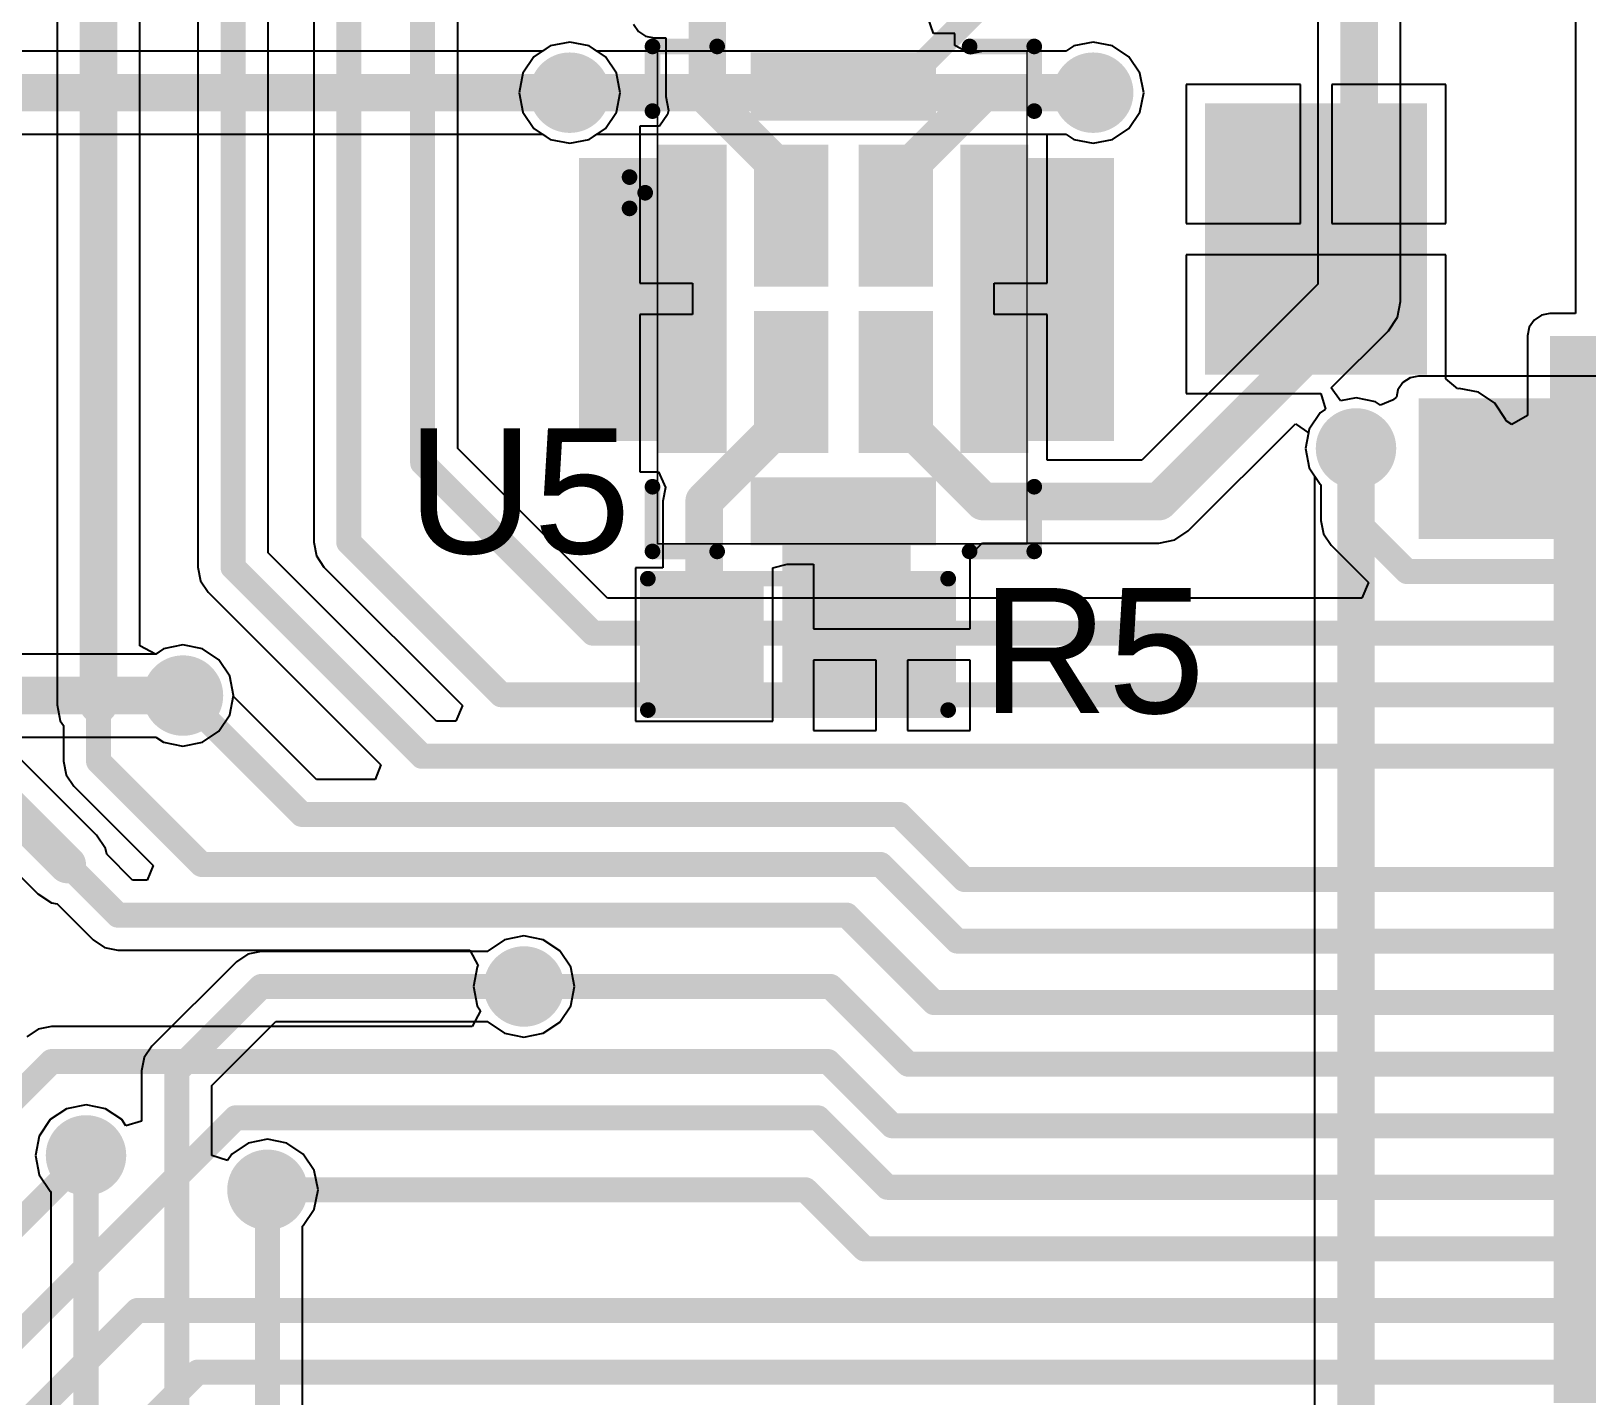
# Model space of a CAD drawing. Header units: millimetres. Extents: x -0.31 to 1.46, y -0.34 to 2.98.
# Drawn here: x 0.5675 to 1.0648, y 1.8541 to 2.2904 of the extents above; entities that cross this region are included whole.
import ezdxf

# ---------------------------------------------------------------- set-up
doc = ezdxf.new("R2010")
doc.units = ezdxf.units.MM
doc.header["$MEASUREMENT"] = 0
for name, color, linetype in [('BottomLayer', 5, 'Continuous'), ('BottomPaste', 16, 'Continuous'), ('BottomSolder', 6, 'Continuous'), ('Mechanical1', 6, 'Continuous'), ('TopLayer', 1, 'Continuous'), ('TopOverlay', 2, 'Continuous'), ('TopPaste', 8, 'Continuous'), ('TopSolder', 216, 'Continuous'), ('ViaHoleLayer', 16, 'Continuous')]:
    doc.layers.add(name, color=color, linetype=linetype)
doc.styles.add('Arial', font='', dxfattribs={"height": 0.2})
doc.styles.get('Arial').set_extended_font_data('Arial')

# ---------------------------------------------------------------- blocks, each defined once
blk = doc.blocks.new('AFC01_S20FCC_00_B_1')
at = {"layer": 'BottomLayer'}
for points in [[(0.21457, 0.08425), (0.29331, 0.08425), (0.29331, 0.02126), (0.21457, 0.02126)], [(-0.10236, -0.07835), (-0.11417, -0.07835), (-0.11417, -0.02717), (-0.10236, -0.02717)], [(-0.08268, -0.07835), (-0.09449, -0.07835), (-0.09449, -0.02717), (-0.08268, -0.02717)], [(-0.06299, -0.07835), (-0.0748, -0.07835), (-0.0748, -0.02717), (-0.06299, -0.02717)], [(-0.04331, -0.07835), (-0.05512, -0.07835), (-0.05512, -0.02717), (-0.04331, -0.02717)], [(-0.02362, -0.07835), (-0.03543, -0.07835), (-0.03543, -0.02717), (-0.02362, -0.02717)], [(-0.00394, -0.07835), (-0.01575, -0.07835), (-0.01575, -0.02717), (-0.00394, -0.02717)], [(0.01575, -0.07835), (0.00394, -0.07835), (0.00394, -0.02717), (0.01575, -0.02717)], [(0.03543, -0.07835), (0.02362, -0.07835), (0.02362, -0.02717), (0.03543, -0.02717)], [(0.05512, -0.07835), (0.04331, -0.07835), (0.04331, -0.02717), (0.05512, -0.02717)], [(0.0748, -0.07835), (0.06299, -0.07835), (0.06299, -0.02717), (0.0748, -0.02717)], [(0.09449, -0.07835), (0.08268, -0.07835), (0.08268, -0.02717), (0.09449, -0.02717)], [(0.11417, -0.07835), (0.10236, -0.07835), (0.10236, -0.02717), (0.11417, -0.02717)], [(0.13386, -0.07835), (0.12205, -0.07835), (0.12205, -0.02717), (0.13386, -0.02717)], [(0.15354, -0.07835), (0.14173, -0.07835), (0.14173, -0.02717), (0.15354, -0.02717)], [(0.17323, -0.07835), (0.16142, -0.07835), (0.16142, -0.02717), (0.17323, -0.02717)], [(0.19291, -0.07835), (0.1811, -0.07835), (0.1811, -0.02717), (0.19291, -0.02717)]]:
    blk.add_hatch(color=5, dxfattribs=at).paths.add_polyline_path(points)
at = {"layer": 'BottomPaste'}
for points in [[(0.21457, 0.08425), (0.29331, 0.08425), (0.29331, 0.02126), (0.21457, 0.02126)], [(-0.10236, -0.07835), (-0.11417, -0.07835), (-0.11417, -0.02717), (-0.10236, -0.02717)], [(-0.08268, -0.07835), (-0.09449, -0.07835), (-0.09449, -0.02717), (-0.08268, -0.02717)], [(-0.06299, -0.07835), (-0.0748, -0.07835), (-0.0748, -0.02717), (-0.06299, -0.02717)], [(-0.04331, -0.07835), (-0.05512, -0.07835), (-0.05512, -0.02717), (-0.04331, -0.02717)], [(-0.02362, -0.07835), (-0.03543, -0.07835), (-0.03543, -0.02717), (-0.02362, -0.02717)], [(-0.00394, -0.07835), (-0.01575, -0.07835), (-0.01575, -0.02717), (-0.00394, -0.02717)], [(0.01575, -0.07835), (0.00394, -0.07835), (0.00394, -0.02717), (0.01575, -0.02717)], [(0.03543, -0.07835), (0.02362, -0.07835), (0.02362, -0.02717), (0.03543, -0.02717)], [(0.05512, -0.07835), (0.04331, -0.07835), (0.04331, -0.02717), (0.05512, -0.02717)], [(0.0748, -0.07835), (0.06299, -0.07835), (0.06299, -0.02717), (0.0748, -0.02717)], [(0.09449, -0.07835), (0.08268, -0.07835), (0.08268, -0.02717), (0.09449, -0.02717)], [(0.11417, -0.07835), (0.10236, -0.07835), (0.10236, -0.02717), (0.11417, -0.02717)], [(0.13386, -0.07835), (0.12205, -0.07835), (0.12205, -0.02717), (0.13386, -0.02717)], [(0.15354, -0.07835), (0.14173, -0.07835), (0.14173, -0.02717), (0.15354, -0.02717)], [(0.17323, -0.07835), (0.16142, -0.07835), (0.16142, -0.02717), (0.17323, -0.02717)], [(0.19291, -0.07835), (0.1811, -0.07835), (0.1811, -0.02717), (0.19291, -0.02717)]]:
    blk.add_hatch(color=16, dxfattribs=at).paths.add_polyline_path(points)
at = {"layer": 'BottomSolder'}
for points in [[(0.21057, 0.08825), (0.29731, 0.08825), (0.29731, 0.01726), (0.21057, 0.01726)], [(-0.09836, -0.08235), (-0.11817, -0.08235), (-0.11817, -0.02317), (-0.09836, -0.02317)], [(-0.07868, -0.08235), (-0.09849, -0.08235), (-0.09849, -0.02317), (-0.07868, -0.02317)], [(-0.05899, -0.08235), (-0.0788, -0.08235), (-0.0788, -0.02317), (-0.05899, -0.02317)], [(-0.03931, -0.08235), (-0.05912, -0.08235), (-0.05912, -0.02317), (-0.03931, -0.02317)], [(-0.01962, -0.08235), (-0.03943, -0.08235), (-0.03943, -0.02317), (-0.01962, -0.02317)], [(0.00006, -0.08235), (-0.01975, -0.08235), (-0.01975, -0.02317), (0.00006, -0.02317)], [(0.01975, -0.08235), (-0.00006, -0.08235), (-0.00006, -0.02317), (0.01975, -0.02317)], [(0.03943, -0.08235), (0.01962, -0.08235), (0.01962, -0.02317), (0.03943, -0.02317)], [(0.05912, -0.08235), (0.03931, -0.08235), (0.03931, -0.02317), (0.05912, -0.02317)], [(0.0788, -0.08235), (0.05899, -0.08235), (0.05899, -0.02317), (0.0788, -0.02317)], [(0.09849, -0.08235), (0.07868, -0.08235), (0.07868, -0.02317), (0.09849, -0.02317)], [(0.11817, -0.08235), (0.09836, -0.08235), (0.09836, -0.02317), (0.11817, -0.02317)], [(0.13786, -0.08235), (0.11805, -0.08235), (0.11805, -0.02317), (0.13786, -0.02317)], [(0.15754, -0.08235), (0.13773, -0.08235), (0.13773, -0.02317), (0.15754, -0.02317)], [(0.17723, -0.08235), (0.15742, -0.08235), (0.15742, -0.02317), (0.17723, -0.02317)], [(0.19691, -0.08235), (0.1771, -0.08235), (0.1771, -0.02317), (0.19691, -0.02317)]]:
    blk.add_hatch(color=6, dxfattribs=at).paths.add_polyline_path(points)
blk = doc.blocks.new('MP34DT06JTR_12')
at = {"layer": 'TopLayer'}
for points in [[(-0.02559, 0.0748), (0.02559, 0.0748), (0.02559, 0.06102), (-0.02559, 0.06102)], [(-0.05512, 0.04528), (-0.04134, 0.04528), (-0.04134, -0.04528), (-0.05512, -0.04528)], [(-0.02461, 0.04528), (-0.00886, 0.04528), (-0.00886, 0.00787), (-0.02461, 0.00787)], [(0.00886, 0.04528), (0.02461, 0.04528), (0.02461, 0.00787), (0.00886, 0.00787)], [(0.04134, 0.04528), (0.05512, 0.04528), (0.05512, -0.04528), (0.04134, -0.04528)], [(-0.02461, -0.00787), (-0.00886, -0.00787), (-0.00886, -0.04528), (-0.02461, -0.04528)], [(0.00886, -0.00787), (0.02461, -0.00787), (0.02461, -0.04528), (0.00886, -0.04528)], [(-0.02559, -0.06102), (0.02559, -0.06102), (0.02559, -0.0748), (-0.02559, -0.0748)]]:
    blk.add_hatch(color=1, dxfattribs=at).paths.add_polyline_path(points)
at = {"layer": 'TopPaste'}
for points in [[(-0.02559, 0.0748), (0.02559, 0.0748), (0.02559, 0.06102), (-0.02559, 0.06102)], [(-0.05512, 0.04528), (-0.04134, 0.04528), (-0.04134, -0.04528), (-0.05512, -0.04528)], [(-0.02461, 0.04528), (-0.00886, 0.04528), (-0.00886, 0.00787), (-0.02461, 0.00787)], [(0.00886, 0.04528), (0.02461, 0.04528), (0.02461, 0.00787), (0.00886, 0.00787)], [(0.04134, 0.04528), (0.05512, 0.04528), (0.05512, -0.04528), (0.04134, -0.04528)], [(-0.02461, -0.00787), (-0.00886, -0.00787), (-0.00886, -0.04528), (-0.02461, -0.04528)], [(0.00886, -0.00787), (0.02461, -0.00787), (0.02461, -0.04528), (0.00886, -0.04528)], [(-0.02559, -0.06102), (0.02559, -0.06102), (0.02559, -0.0748), (-0.02559, -0.0748)]]:
    blk.add_hatch(color=8, dxfattribs=at).paths.add_polyline_path(points)
at = {"layer": 'TopSolder'}
for points in [[(-0.02959, 0.0788), (0.02959, 0.0788), (0.02959, 0.05702), (-0.02959, 0.05702)], [(-0.05912, 0.04928), (-0.03734, 0.04928), (-0.03734, -0.04928), (-0.05912, -0.04928)], [(-0.02861, 0.04928), (-0.00486, 0.04928), (-0.00486, 0.00387), (-0.02861, 0.00387)], [(0.00486, 0.04928), (0.02861, 0.04928), (0.02861, 0.00387), (0.00486, 0.00387)], [(0.03734, 0.04928), (0.05912, 0.04928), (0.05912, -0.04928), (0.03734, -0.04928)], [(-0.02861, -0.00387), (-0.00486, -0.00387), (-0.00486, -0.04928), (-0.02861, -0.04928)], [(0.00486, -0.00387), (0.02861, -0.00387), (0.02861, -0.04928), (0.00486, -0.04928)], [(-0.02959, -0.05702), (0.02959, -0.05702), (0.02959, -0.0788), (-0.02959, -0.0788)]]:
    blk.add_hatch(color=216, dxfattribs=at).paths.add_polyline_path(points)
at = {"layer": 'TopOverlay', "const_width": 0.005}
for points in [[(-0.04035, 0.08071), (-0.06102, 0.08071)], [(-0.06102, 0.08071), (-0.06102, 0.06004)], [(0.06102, 0.08071), (0.04035, 0.08071)], [(0.06102, 0.08071), (0.06102, 0.06004)], [(0.06836, -0.02894), (0.06336, -0.03394)], [(0.06836, -0.02894), (0.06836, -0.03894)], [(0.06836, -0.03894), (0.06336, -0.03394)], [(-0.06102, -0.06004), (-0.06102, -0.08071)], [(0.06102, -0.06004), (0.06102, -0.08071)], [(-0.04035, -0.08071), (-0.06102, -0.08071)], [(0.06102, -0.08071), (0.04035, -0.08071)]]:
    blk.add_lwpolyline(points, dxfattribs=at)
at = {"layer": 'TopOverlay', "const_width": 0.0025}
for points in [[(-0.06227, 0.08071, 1), (-0.05977, 0.08071, 1)], [(-0.06227, 0.08071, 1), (-0.05977, 0.08071, 1)], [(-0.0416, 0.08071, 1), (-0.0391, 0.08071, 1)], [(0.0391, 0.08071, 1), (0.0416, 0.08071, 1)], [(0.05977, 0.08071, 1), (0.06227, 0.08071, 1)], [(0.05977, 0.08071, 1), (0.06227, 0.08071, 1)], [(-0.06227, 0.06004, 1), (-0.05977, 0.06004, 1)], [(0.05977, 0.06004, 1), (0.06227, 0.06004, 1)], [(0.06711, -0.02894, 1), (0.06961, -0.02894, 1)], [(0.06711, -0.02894, 1), (0.06961, -0.02894, 1)], [(0.06211, -0.03394, 1), (0.06461, -0.03394, 1)], [(0.06211, -0.03394, 1), (0.06461, -0.03394, 1)], [(0.06711, -0.03894, 1), (0.06961, -0.03894, 1)], [(0.06711, -0.03894, 1), (0.06961, -0.03894, 1)], [(-0.06227, -0.06004, 1), (-0.05977, -0.06004, 1)], [(0.05977, -0.06004, 1), (0.06227, -0.06004, 1)], [(-0.06227, -0.08071, 1), (-0.05977, -0.08071, 1)], [(-0.06227, -0.08071, 1), (-0.05977, -0.08071, 1)], [(-0.0416, -0.08071, 1), (-0.0391, -0.08071, 1)], [(0.0391, -0.08071, 1), (0.0416, -0.08071, 1)], [(0.05977, -0.08071, 1), (0.06227, -0.08071, 1)], [(0.05977, -0.08071, 1), (0.06227, -0.08071, 1)]]:
    blk.add_lwpolyline(points, format="xyb", close=True, dxfattribs=at)
blk = doc.blocks.new('R___0603_18')
at = {"layer": 'TopLayer'}
for points in [[(-0.015, 0.0175), (-0.015, -0.0175), (-0.045, -0.0175), (-0.045, 0.0175)], [(0.045, 0.0175), (0.045, -0.0175), (0.015, -0.0175), (0.015, 0.0175)]]:
    blk.add_hatch(color=1, dxfattribs=at).paths.add_polyline_path(points)
at = {"layer": 'TopPaste'}
for points in [[(-0.015, 0.0175), (-0.015, -0.0175), (-0.045, -0.0175), (-0.045, 0.0175)], [(0.045, 0.0175), (0.045, -0.0175), (0.015, -0.0175), (0.015, 0.0175)]]:
    blk.add_hatch(color=8, dxfattribs=at).paths.add_polyline_path(points)
at = {"layer": 'TopSolder'}
for points in [[(-0.011, 0.0215), (-0.011, -0.0215), (-0.049, -0.0215), (-0.049, 0.0215)], [(0.049, 0.0215), (0.049, -0.0215), (0.011, -0.0215), (0.011, 0.0215)]]:
    blk.add_hatch(color=216, dxfattribs=at).paths.add_polyline_path(points)
at = {"layer": 'TopOverlay', "const_width": 0.005}
for points in [[(-0.048, 0.021), (0.048, 0.021)], [(-0.048, -0.021), (-0.048, 0.021)], [(0.048, -0.021), (0.048, 0.021)], [(-0.048, -0.021), (0.048, -0.021)]]:
    blk.add_lwpolyline(points, dxfattribs=at)
at = {"layer": 'TopOverlay', "const_width": 0.0025}
for points in [[(-0.04925, 0.021, 1), (-0.04675, 0.021, 1)], [(-0.04925, 0.021, 1), (-0.04675, 0.021, 1)], [(0.04675, 0.021, 1), (0.04925, 0.021, 1)], [(0.04675, 0.021, 1), (0.04925, 0.021, 1)], [(-0.04925, -0.021, 1), (-0.04675, -0.021, 1)], [(-0.04925, -0.021, 1), (-0.04675, -0.021, 1)], [(0.04675, -0.021, 1), (0.04925, -0.021, 1)], [(0.04675, -0.021, 1), (0.04925, -0.021, 1)]]:
    blk.add_lwpolyline(points, format="xyb", close=True, dxfattribs=at)

msp = doc.modelspace()

# ---------------------------------------------------------------- hatches: boundary and pattern name
at = {"layer": 'BottomLayer'}
h = msp.add_hatch(color=5, dxfattribs=at)
edge = h.paths.add_edge_path()
edge.add_arc((0.73962, 2.27073), 0.00886, 0, 360)
h = msp.add_hatch(color=5, dxfattribs=at)
edge = h.paths.add_edge_path()
edge.add_arc((0.90698, 2.27073), 0.00886, 0, 360)
h = msp.add_hatch(color=5, dxfattribs=at)
edge = h.paths.add_edge_path()
edge.add_arc((0.75562, 2.2358), 0.00886, 0, 360)
msp.add_hatch(color=5, dxfattribs=at).paths.add_polyline_path([(1.053, 2.151), (1.11, 2.151), (1.11, 2.193), (1.053, 2.193)])
h = msp.add_hatch(color=5, dxfattribs=at)
edge = h.paths.add_edge_path()
edge.add_arc((0.90062, 2.1748), 0.00886, 0, 360)
h = msp.add_hatch(color=5, dxfattribs=at)
edge = h.paths.add_edge_path()
edge.add_arc((1.024, 2.16), 0.00886, 0, 360)
h = msp.add_hatch(color=5, dxfattribs=at)
edge = h.paths.add_edge_path()
edge.add_arc((0.991, 2.157), 0.00886, 0, 360)
h = msp.add_hatch(color=5, dxfattribs=at)
edge = h.paths.add_edge_path()
edge.add_arc((0.616, 2.078), 0.00886, 0, 360)
h = msp.add_hatch(color=5, dxfattribs=at)
edge = h.paths.add_edge_path()
edge.add_arc((0.725, 1.985), 0.00886, 0, 360)
h = msp.add_hatch(color=5, dxfattribs=at)
edge = h.paths.add_edge_path()
edge.add_arc((0.585, 1.931), 0.00886, 0, 360)
h = msp.add_hatch(color=5, dxfattribs=at)
edge = h.paths.add_edge_path()
edge.add_arc((0.643, 1.92), 0.00886, 0, 360)
at = {"layer": 'BottomSolder'}
h = msp.add_hatch(color=6, dxfattribs=at)
edge = h.paths.add_edge_path()
edge.add_arc((0.73962, 2.27073), 0.01286, 0, 360)
h = msp.add_hatch(color=6, dxfattribs=at)
edge = h.paths.add_edge_path()
edge.add_arc((0.90698, 2.27073), 0.01286, 0, 360)
h = msp.add_hatch(color=6, dxfattribs=at)
edge = h.paths.add_edge_path()
edge.add_arc((0.75562, 2.2358), 0.01286, 0, 360)
h = msp.add_hatch(color=6, dxfattribs=at)
edge = h.paths.add_edge_path()
edge.add_arc((0.90062, 2.1748), 0.01286, 0, 360)
h = msp.add_hatch(color=6, dxfattribs=at)
edge = h.paths.add_edge_path()
edge.add_arc((0.991, 2.157), 0.01286, 0, 360)
h = msp.add_hatch(color=6, dxfattribs=at)
edge = h.paths.add_edge_path()
edge.add_arc((1.024, 2.16), 0.01286, 0, 360)
h = msp.add_hatch(color=6, dxfattribs=at)
edge = h.paths.add_edge_path()
edge.add_arc((0.616, 2.078), 0.01286, 0, 360)
h = msp.add_hatch(color=6, dxfattribs=at)
edge = h.paths.add_edge_path()
edge.add_arc((0.725, 1.985), 0.01286, 0, 360)
h = msp.add_hatch(color=6, dxfattribs=at)
edge = h.paths.add_edge_path()
edge.add_arc((0.585, 1.931), 0.01286, 0, 360)
h = msp.add_hatch(color=6, dxfattribs=at)
edge = h.paths.add_edge_path()
edge.add_arc((0.643, 1.92), 0.01286, 0, 360)
at = {"layer": 'TopLayer'}
h = msp.add_hatch(color=1, dxfattribs=at)
edge = h.paths.add_edge_path()
edge.add_arc((0.73962, 2.27073), 0.00886, 0, 360)
h = msp.add_hatch(color=1, dxfattribs=at)
edge = h.paths.add_edge_path()
edge.add_arc((0.90698, 2.27073), 0.00886, 0, 360)
for points in [[(0.78262, 2.2498), (0.74262, 2.2498), (0.74262, 2.15943), (0.78262, 2.15943)], [(0.87362, 2.15943), (0.91362, 2.15943), (0.91362, 2.2498), (0.87362, 2.2498)], [(1.232, 2.173), (1.011, 2.173), (1.011, 2.128), (1.232, 2.128)], [(0.80762, 2.07537), (0.84862, 2.07537), (0.84862, 2.14437), (0.80762, 2.14437)], [(0.80762, 2.07537), (0.86262, 2.07537), (0.86262, 2.11437), (0.80762, 2.11437)]]:
    msp.add_hatch(color=1, dxfattribs=at).paths.add_polyline_path(points)
h = msp.add_hatch(color=1, dxfattribs=at)
edge = h.paths.add_edge_path()
edge.add_arc((0.75562, 2.2358), 0.00886, 0, 360)
h = msp.add_hatch(color=1, dxfattribs=at)
edge = h.paths.add_edge_path()
edge.add_arc((0.90062, 2.1748), 0.00886, 0, 360)
h = msp.add_hatch(color=1, dxfattribs=at)
edge = h.paths.add_edge_path()
edge.add_arc((1.024, 2.16), 0.00886, 0, 360)
h = msp.add_hatch(color=1, dxfattribs=at)
edge = h.paths.add_edge_path()
edge.add_arc((0.991, 2.157), 0.00886, 0, 360)
h = msp.add_hatch(color=1, dxfattribs=at)
edge = h.paths.add_edge_path()
edge.add_arc((0.616, 2.078), 0.00886, 0, 360)
h = msp.add_hatch(color=1, dxfattribs=at)
edge = h.paths.add_edge_path()
edge.add_arc((0.725, 1.985), 0.00886, 0, 360)
h = msp.add_hatch(color=1, dxfattribs=at)
edge = h.paths.add_edge_path()
edge.add_arc((0.585, 1.931), 0.00886, 0, 360)
h = msp.add_hatch(color=1, dxfattribs=at)
edge = h.paths.add_edge_path()
edge.add_arc((0.643, 1.92), 0.00886, 0, 360)
at = {"layer": 'TopSolder'}
h = msp.add_hatch(color=216, dxfattribs=at)
edge = h.paths.add_edge_path()
edge.add_arc((0.73962, 2.27073), 0.01286, 0, 360)
h = msp.add_hatch(color=216, dxfattribs=at)
edge = h.paths.add_edge_path()
edge.add_arc((0.90698, 2.27073), 0.01286, 0, 360)
h = msp.add_hatch(color=216, dxfattribs=at)
edge = h.paths.add_edge_path()
edge.add_arc((0.75562, 2.2358), 0.01286, 0, 360)
h = msp.add_hatch(color=216, dxfattribs=at)
edge = h.paths.add_edge_path()
edge.add_arc((0.90062, 2.1748), 0.01286, 0, 360)
h = msp.add_hatch(color=216, dxfattribs=at)
edge = h.paths.add_edge_path()
edge.add_arc((0.991, 2.157), 0.01286, 0, 360)
h = msp.add_hatch(color=216, dxfattribs=at)
edge = h.paths.add_edge_path()
edge.add_arc((1.024, 2.16), 0.01286, 0, 360)
h = msp.add_hatch(color=216, dxfattribs=at)
edge = h.paths.add_edge_path()
edge.add_arc((0.616, 2.078), 0.01286, 0, 360)
h = msp.add_hatch(color=216, dxfattribs=at)
edge = h.paths.add_edge_path()
edge.add_arc((0.725, 1.985), 0.01286, 0, 360)
h = msp.add_hatch(color=216, dxfattribs=at)
edge = h.paths.add_edge_path()
edge.add_arc((0.585, 1.931), 0.01286, 0, 360)
h = msp.add_hatch(color=216, dxfattribs=at)
edge = h.paths.add_edge_path()
edge.add_arc((0.643, 1.92), 0.01286, 0, 360)
at = {"layer": 'ViaHoleLayer'}
h = msp.add_hatch(color=16, dxfattribs=at)
edge = h.paths.add_edge_path()
edge.add_arc((0.73962, 2.27073), 0.00591, 0, 360)
h = msp.add_hatch(color=16, dxfattribs=at)
edge = h.paths.add_edge_path()
edge.add_arc((0.90698, 2.27073), 0.00591, 0, 360)
h = msp.add_hatch(color=16, dxfattribs=at)
edge = h.paths.add_edge_path()
edge.add_arc((0.75562, 2.2358), 0.00591, 0, 360)
h = msp.add_hatch(color=16, dxfattribs=at)
edge = h.paths.add_edge_path()
edge.add_arc((0.90062, 2.1748), 0.00591, 0, 360)
h = msp.add_hatch(color=16, dxfattribs=at)
edge = h.paths.add_edge_path()
edge.add_arc((1.024, 2.16), 0.00591, 0, 360)
h = msp.add_hatch(color=16, dxfattribs=at)
edge = h.paths.add_edge_path()
edge.add_arc((0.991, 2.157), 0.00591, 0, 360)
h = msp.add_hatch(color=16, dxfattribs=at)
edge = h.paths.add_edge_path()
edge.add_arc((0.616, 2.078), 0.00591, 0, 360)
h = msp.add_hatch(color=16, dxfattribs=at)
edge = h.paths.add_edge_path()
edge.add_arc((0.725, 1.985), 0.00591, 0, 360)
h = msp.add_hatch(color=16, dxfattribs=at)
edge = h.paths.add_edge_path()
edge.add_arc((0.585, 1.931), 0.00591, 0, 360)
h = msp.add_hatch(color=16, dxfattribs=at)
edge = h.paths.add_edge_path()
edge.add_arc((0.643, 1.92), 0.00591, 0, 360)

# ---------------------------------------------------------------- linework, layer by layer
at = {"layer": 'BottomLayer'}
for p, q in [((0.57575, 2.46729), (0.57575, 2.075)), ((0.60225, 2.0939), (0.60225, 2.46729)), ((0.70383, 2.15703), (0.70383, 2.39079)), ((0.65778, 2.38635), (0.65778, 2.127)), ((0.62078, 2.36542), (0.62078, 2.119)), ((0.64322, 2.12365), (0.64322, 2.36542)), ((1.06112, 2.29476), (1.06112, 2.20014)), ((0.73343, 2.28567), (0.72818, 2.28216)), ((0.73962, 2.2869), (0.73343, 2.28567)), ((0.74581, 2.28567), (0.73962, 2.2869)), ((0.74832, 2.28398), (0.74581, 2.28567)), ((0.89827, 2.28398), (0.74832, 2.28398)), ((0.90079, 2.28567), (0.89827, 2.28398)), ((0.90698, 2.2869), (0.90079, 2.28567)), ((0.91316, 2.28567), (0.90698, 2.2869)), ((0.91841, 2.28216), (0.91316, 2.28567)), ((0.72818, 2.28216), (0.72468, 2.27692)), ((0.92191, 2.27692), (0.91841, 2.28216)), ((0.72468, 2.27692), (0.72345, 2.27073)), ((0.92314, 2.27073), (0.92191, 2.27692)), ((0.97323, 2.27331), (0.93673, 2.27331)), ((0.93673, 2.27331), (0.93673, 2.22894)), ((0.97323, 2.22894), (0.97323, 2.27331)), ((1.01972, 2.27331), (0.98323, 2.27331)), ((0.98323, 2.27331), (0.98323, 2.22894)), ((1.01972, 2.22894), (1.01972, 2.27331)), ((0.72345, 2.27073), (0.72468, 2.26454)), ((0.92191, 2.26454), (0.92314, 2.27073)), ((0.72468, 2.26454), (0.72818, 2.2593)), ((0.91841, 2.2593), (0.92191, 2.26454)), ((0.72818, 2.2593), (0.73343, 2.25579)), ((0.91316, 2.25579), (0.91841, 2.2593)), ((0.73343, 2.25579), (0.73962, 2.25456)), ((0.73962, 2.25456), (0.74581, 2.25579)), ((0.74581, 2.25579), (0.74832, 2.25748)), ((0.74832, 2.25748), (0.89827, 2.25748)), ((0.89827, 2.25748), (0.90079, 2.25579)), ((0.90079, 2.25579), (0.90698, 2.25456)), ((0.90698, 2.25456), (0.91316, 2.25579)), ((0.93673, 2.22894), (0.97323, 2.22894)), ((0.98323, 2.22894), (1.01972, 2.22894)), ((0.97823, 2.21894), (0.93673, 2.21894)), ((0.93673, 2.21894), (0.93673, 2.17457)), ((1.01972, 2.21894), (0.97823, 2.21894)), ((1.01972, 2.17926), (1.01972, 2.21894)), ((1.05027, 2.19959), (1.04795, 2.19805)), ((1.053, 2.20014), (1.05027, 2.19959)), ((1.06112, 2.20014), (1.053, 2.20014)), ((1.04641, 2.19573), (1.04586, 2.193)), ((1.04795, 2.19805), (1.04641, 2.19573)), ((1.04586, 2.193), (1.04586, 2.1675)), ((1.02359, 2.17609), (1.01972, 2.17926)), ((0.93673, 2.17457), (0.97975, 2.17457)), ((0.97975, 2.17457), (0.98126, 2.16957)), ((1.024, 2.17617), (1.02359, 2.17609)), ((1.03019, 2.17494), (1.024, 2.17617)), ((1.03543, 2.17143), (1.03019, 2.17494)), ((0.98126, 2.16957), (0.97957, 2.16843)), ((1.03894, 2.16619), (1.03543, 2.17143)), ((0.97957, 2.16843), (0.97606, 2.16319)), ((1.03901, 2.16581), (1.03894, 2.16619)), ((1.04086, 2.16468), (1.03901, 2.16581)), ((1.04586, 2.1675), (1.04086, 2.16468)), ((0.97606, 2.16319), (0.97483, 2.157)), ((0.75169, 2.10917), (0.70383, 2.15703)), ((0.97483, 2.157), (0.97606, 2.15081)), ((0.97606, 2.15081), (0.97957, 2.14557)), ((0.97957, 2.14557), (0.97978, 2.14542)), ((0.97978, 2.14542), (0.97978, 2.134)), ((0.97978, 2.134), (0.97978, 2.134)), ((0.97978, 2.134), (0.98064, 2.12971)), ((0.98064, 2.12971), (0.98307, 2.12607)), ((0.65778, 2.127), (0.65778, 2.127)), ((0.65778, 2.127), (0.65864, 2.12271)), ((0.98307, 2.12607), (0.99497, 2.11417)), ((0.62078, 2.119), (0.62078, 2.119)), ((0.62078, 2.119), (0.62164, 2.11471)), ((0.69706, 2.0698), (0.64322, 2.12365)), ((0.65864, 2.12271), (0.66107, 2.11907)), ((0.66107, 2.11907), (0.70534, 2.0748)), ((0.62164, 2.11471), (0.62407, 2.11107)), ((0.99497, 2.11417), (0.9929, 2.10917)), ((0.62407, 2.11107), (0.6793, 2.05583)), ((0.9929, 2.10917), (0.75169, 2.10917)), ((0.60725, 2.09123), (0.60225, 2.0939)), ((0.616, 2.09417), (0.60981, 2.09294)), ((0.62219, 2.09294), (0.616, 2.09417)), ((0.60981, 2.09294), (0.60725, 2.09123)), ((0.62743, 2.08943), (0.62219, 2.09294)), ((0.63094, 2.08419), (0.62743, 2.08943)), ((0.63217, 2.078), (0.63094, 2.08419)), ((0.57575, 2.075), (0.57675, 2.06993)), ((0.63212, 2.07774), (0.63217, 2.078)), ((0.65865, 2.05122), (0.63212, 2.07774)), ((0.70534, 2.0748), (0.70327, 2.0698)), ((0.57675, 2.06993), (0.57778, 2.06839)), ((0.70327, 2.0698), (0.69706, 2.0698)), ((0.57778, 2.06839), (0.57778, 2.057)), ((0.58837, 2.03337), (0.56298, 2.05876)), ((0.57778, 2.057), (0.57778, 2.057)), ((0.57778, 2.057), (0.57864, 2.05271)), ((0.6793, 2.05583), (0.67739, 2.05122)), ((0.57864, 2.05271), (0.58107, 2.04907)), ((0.67739, 2.05122), (0.65865, 2.05122)), ((0.58107, 2.04907), (0.60649, 2.02365)), ((0.54036, 2.0439), (0.56963, 2.01463)), ((0.59125, 2.02907), (0.58837, 2.03337)), ((0.59161, 2.02725), (0.59125, 2.02907)), ((0.59983, 2.01903), (0.59161, 2.02725)), ((0.60649, 2.02365), (0.60458, 2.01903)), ((0.56963, 2.01463), (0.57393, 2.01175)), ((0.60458, 2.01903), (0.59983, 2.01903)), ((0.57393, 2.01175), (0.57575, 2.01139)), ((0.57575, 2.01139), (0.58726, 1.99988)), ((0.58726, 1.99988), (0.5909, 1.99745)), ((0.5909, 1.99745), (0.59519, 1.9966)), ((0.59519, 1.9966), (0.59519, 1.9966)), ((0.59519, 1.9966), (0.70766, 1.9966)), ((0.70766, 1.9966), (0.71033, 1.9916)), ((0.71006, 1.99119), (0.70883, 1.985)), ((0.71033, 1.9916), (0.71006, 1.99119)), ((0.70883, 1.985), (0.71006, 1.97881)), ((0.71113, 1.97722), (0.70846, 1.97222)), ((0.71006, 1.97881), (0.71113, 1.97722)), ((0.56971, 1.97136), (0.56607, 1.96893)), ((0.574, 1.97222), (0.56971, 1.97136)), ((0.70846, 1.97222), (0.574, 1.97222)), ((0.574, 1.97222), (0.574, 1.97222))]:
    msp.add_line(p, q, dxfattribs=at)
for points, const_width in [([(0.589, 2.075), (0.589, 2.476)], 0.012), ([(0.69262, 2.15238), (0.69262, 2.40237)], 0.008), ([(0.669, 2.127), (0.669, 2.391)], 0.008), ([(0.632, 2.119), (0.632, 2.377)], 0.008), ([(0.74362, 2.27073), (0.90698, 2.27073)], 0.012), ([(1.024, 2.16), (1.04668, 2.13732)], 0.012), ([(0.991, 2.134), (0.991, 2.157)], 0.008), ([(0.69262, 2.15238), (0.74705, 2.09795)], 0.008), ([(1.04668, 2.13732), (1.06417, 2.13732)], 0.012), ([(0.991, 2.134), (1.00736, 2.11764)], 0.008), ([(0.669, 2.127), (0.71773, 2.07827)], 0.008), ([(0.632, 2.119), (0.69242, 2.05858)], 0.008), ([(1.00736, 2.11764), (1.08374, 2.11764)], 0.008), ([(0.74705, 2.09795), (1.08374, 2.09795)], 0.008), ([(0.589, 2.057), (0.589, 2.075)], 0.008), ([(0.616, 2.078), (0.654, 2.04)], 0.008), ([(0.71773, 2.07827), (1.08376, 2.07827)], 0.008), ([(0.54973, 2.05327), (0.579, 2.024)], 0.012), ([(0.589, 2.057), (0.622, 2.024)], 0.008), ([(0.69242, 2.05858), (1.08376, 2.05858)], 0.008), ([(0.654, 2.04), (0.845, 2.04)], 0.008), ([(0.845, 2.04), (0.86579, 2.01921)], 0.008), ([(0.579, 2.024), (0.59519, 2.00781)], 0.008), ([(0.622, 2.024), (0.839, 2.024)], 0.008), ([(0.839, 2.024), (0.86347, 1.99953)], 0.008), ([(0.86579, 2.01921), (1.08376, 2.01921)], 0.008), ([(0.59519, 2.00781), (0.82819, 2.00781)], 0.008), ([(0.82819, 2.00781), (0.85616, 1.97984)], 0.008), ([(0.86347, 1.99953), (1.08376, 1.99953)], 0.008), ([(0.725, 1.985), (0.823, 1.985)], 0.008), ([(0.823, 1.985), (0.84784, 1.96016)], 0.008), ([(0.85616, 1.97984), (1.08374, 1.97984)], 0.008), ([(0.48235, 1.86935), (0.574, 1.961)], 0.008), ([(0.574, 1.961), (0.82221, 1.961)], 0.008), ([(0.82221, 1.961), (0.84274, 1.94047)], 0.008), ([(0.84784, 1.96016), (1.08374, 1.96016)], 0.008), ([(0.51235, 1.82256), (0.63279, 1.943)], 0.008), ([(0.63279, 1.943), (0.819, 1.943)], 0.008), ([(0.819, 1.943), (0.84121, 1.92079)], 0.008), ([(0.84274, 1.94047), (1.08376, 1.94047)], 0.008), ([(0.49735, 1.84335), (0.585, 1.931)], 0.008), ([(0.84121, 1.92079), (1.08376, 1.92079)], 0.008), ([(0.643, 1.92), (0.815, 1.92)], 0.008), ([(0.815, 1.92), (0.8339, 1.9011)], 0.008), ([(0.8339, 1.9011), (1.08374, 1.9011)], 0.008), ([(0.52735, 1.80735), (0.60142, 1.88142)], 0.008), ([(0.60142, 1.88142), (1.08376, 1.88142)], 0.008), ([(0.585, 1.826), (0.62073, 1.86173)], 0.008), ([(0.62073, 1.86173), (1.08376, 1.86173)], 0.008)]:
    msp.add_lwpolyline(points, dxfattribs=dict(at, const_width=const_width))
for points, const_width in [([(0.74062, 2.27073, 1), (0.74662, 2.27073, 1)], 0.006), ([(0.90398, 2.27073, 1), (0.90998, 2.27073, 1)], 0.006), ([(1.021, 2.16, 1), (1.027, 2.16, 1)], 0.006), ([(0.989, 2.157, 1), (0.993, 2.157, 1)], 0.004), ([(0.69062, 2.15238, 1), (0.69462, 2.15238, 1)], 0.004), ([(0.69062, 2.15238, 1), (0.69462, 2.15238, 1)], 0.004), ([(1.04368, 2.13732, 1), (1.04968, 2.13732, 1)], 0.006), ([(1.04368, 2.13732, 1), (1.04968, 2.13732, 1)], 0.006), ([(1.06117, 2.13732, 1), (1.06717, 2.13732, 1)], 0.006), ([(0.989, 2.134, 1), (0.993, 2.134, 1)], 0.004), ([(0.989, 2.134, 1), (0.993, 2.134, 1)], 0.004), ([(0.667, 2.127, 1), (0.671, 2.127, 1)], 0.004), ([(0.667, 2.127, 1), (0.671, 2.127, 1)], 0.004), ([(0.63, 2.119, 1), (0.634, 2.119, 1)], 0.004), ([(0.63, 2.119, 1), (0.634, 2.119, 1)], 0.004), ([(1.00536, 2.11764, 1), (1.00936, 2.11764, 1)], 0.004), ([(1.00536, 2.11764, 1), (1.00936, 2.11764, 1)], 0.004), ([(0.74505, 2.09795, 1), (0.74905, 2.09795, 1)], 0.004), ([(0.74505, 2.09795, 1), (0.74905, 2.09795, 1)], 0.004), ([(0.586, 2.075, 1), (0.592, 2.075, 1)], 0.006), ([(0.587, 2.075, 1), (0.591, 2.075, 1)], 0.004), ([(0.614, 2.078, 1), (0.618, 2.078, 1)], 0.004), ([(0.71573, 2.07827, 1), (0.71973, 2.07827, 1)], 0.004), ([(0.71573, 2.07827, 1), (0.71973, 2.07827, 1)], 0.004), ([(0.587, 2.057, 1), (0.591, 2.057, 1)], 0.004), ([(0.587, 2.057, 1), (0.591, 2.057, 1)], 0.004), ([(0.69042, 2.05858, 1), (0.69442, 2.05858, 1)], 0.004), ([(0.69042, 2.05858, 1), (0.69442, 2.05858, 1)], 0.004), ([(0.652, 2.04, 1), (0.656, 2.04, 1)], 0.004), ([(0.652, 2.04, 1), (0.656, 2.04, 1)], 0.004), ([(0.843, 2.04, 1), (0.847, 2.04, 1)], 0.004), ([(0.843, 2.04, 1), (0.847, 2.04, 1)], 0.004), ([(0.576, 2.024, 1), (0.582, 2.024, 1)], 0.006), ([(0.577, 2.024, 1), (0.581, 2.024, 1)], 0.004), ([(0.62, 2.024, 1), (0.624, 2.024, 1)], 0.004), ([(0.62, 2.024, 1), (0.624, 2.024, 1)], 0.004), ([(0.837, 2.024, 1), (0.841, 2.024, 1)], 0.004), ([(0.837, 2.024, 1), (0.841, 2.024, 1)], 0.004), ([(0.86379, 2.01921, 1), (0.86779, 2.01921, 1)], 0.004), ([(0.86379, 2.01921, 1), (0.86779, 2.01921, 1)], 0.004), ([(0.59319, 2.00781, 1), (0.59719, 2.00781, 1)], 0.004), ([(0.59319, 2.00781, 1), (0.59719, 2.00781, 1)], 0.004), ([(0.82619, 2.00781, 1), (0.83019, 2.00781, 1)], 0.004), ([(0.82619, 2.00781, 1), (0.83019, 2.00781, 1)], 0.004), ([(0.86147, 1.99953, 1), (0.86547, 1.99953, 1)], 0.004), ([(0.86147, 1.99953, 1), (0.86547, 1.99953, 1)], 0.004), ([(0.723, 1.985, 1), (0.727, 1.985, 1)], 0.004), ([(0.821, 1.985, 1), (0.825, 1.985, 1)], 0.004), ([(0.821, 1.985, 1), (0.825, 1.985, 1)], 0.004), ([(0.85416, 1.97984, 1), (0.85816, 1.97984, 1)], 0.004), ([(0.85416, 1.97984, 1), (0.85816, 1.97984, 1)], 0.004), ([(0.572, 1.961, 1), (0.576, 1.961, 1)], 0.004), ([(0.572, 1.961, 1), (0.576, 1.961, 1)], 0.004), ([(0.82021, 1.961, 1), (0.82421, 1.961, 1)], 0.004), ([(0.82021, 1.961, 1), (0.82421, 1.961, 1)], 0.004), ([(0.84584, 1.96016, 1), (0.84984, 1.96016, 1)], 0.004), ([(0.84584, 1.96016, 1), (0.84984, 1.96016, 1)], 0.004), ([(0.63079, 1.943, 1), (0.63479, 1.943, 1)], 0.004), ([(0.63079, 1.943, 1), (0.63479, 1.943, 1)], 0.004), ([(0.817, 1.943, 1), (0.821, 1.943, 1)], 0.004), ([(0.817, 1.943, 1), (0.821, 1.943, 1)], 0.004), ([(0.84074, 1.94047, 1), (0.84474, 1.94047, 1)], 0.004), ([(0.84074, 1.94047, 1), (0.84474, 1.94047, 1)], 0.004), ([(0.583, 1.931, 1), (0.587, 1.931, 1)], 0.004), ([(0.83921, 1.92079, 1), (0.84321, 1.92079, 1)], 0.004), ([(0.83921, 1.92079, 1), (0.84321, 1.92079, 1)], 0.004), ([(0.641, 1.92, 1), (0.645, 1.92, 1)], 0.004), ([(0.813, 1.92, 1), (0.817, 1.92, 1)], 0.004), ([(0.813, 1.92, 1), (0.817, 1.92, 1)], 0.004), ([(0.8319, 1.9011, 1), (0.8359, 1.9011, 1)], 0.004), ([(0.8319, 1.9011, 1), (0.8359, 1.9011, 1)], 0.004), ([(0.59942, 1.88142, 1), (0.60342, 1.88142, 1)], 0.004), ([(0.59942, 1.88142, 1), (0.60342, 1.88142, 1)], 0.004), ([(0.61873, 1.86173, 1), (0.62273, 1.86173, 1)], 0.004), ([(0.61873, 1.86173, 1), (0.62273, 1.86173, 1)], 0.004)]:
    msp.add_lwpolyline(points, format="xyb", close=True, dxfattribs=dict(at, const_width=const_width))
at = {"layer": 'Mechanical1', "const_width": 0.0005}
for points in [[(0.76772, 2.284), (0.88583, 2.284)], [(0.76772, 2.12652), (0.76772, 2.284)], [(0.76772, 2.284), (0.88583, 2.284)], [(0.76772, 2.12652), (0.76772, 2.284)], [(0.76772, 2.284), (0.88583, 2.284)], [(0.76772, 2.12652), (0.76772, 2.284)], [(0.88583, 2.12652), (0.88583, 2.284)], [(0.88583, 2.12652), (0.88583, 2.284)], [(0.88583, 2.12652), (0.88583, 2.284)], [(0.76772, 2.12652), (0.88583, 2.12652)], [(0.76772, 2.12652), (0.88583, 2.12652)], [(0.76772, 2.12652), (0.88583, 2.12652)]]:
    msp.add_lwpolyline(points, dxfattribs=at)
at = {"layer": 'Mechanical1', "const_width": 0.00025}
for points in [[(0.76759, 2.284, 1), (0.76784, 2.284, 1)], [(0.76759, 2.284, 1), (0.76784, 2.284, 1)], [(0.76759, 2.284, 1), (0.76784, 2.284, 1)], [(0.76759, 2.284, 1), (0.76784, 2.284, 1)], [(0.76759, 2.284, 1), (0.76784, 2.284, 1)], [(0.76759, 2.284, 1), (0.76784, 2.284, 1)], [(0.8857, 2.284, 1), (0.88595, 2.284, 1)], [(0.8857, 2.284, 1), (0.88595, 2.284, 1)], [(0.8857, 2.284, 1), (0.88595, 2.284, 1)], [(0.8857, 2.284, 1), (0.88595, 2.284, 1)], [(0.8857, 2.284, 1), (0.88595, 2.284, 1)], [(0.8857, 2.284, 1), (0.88595, 2.284, 1)], [(0.76759, 2.12652, 1), (0.76784, 2.12652, 1)], [(0.76759, 2.12652, 1), (0.76784, 2.12652, 1)], [(0.76759, 2.12652, 1), (0.76784, 2.12652, 1)], [(0.76759, 2.12652, 1), (0.76784, 2.12652, 1)], [(0.76759, 2.12652, 1), (0.76784, 2.12652, 1)], [(0.76759, 2.12652, 1), (0.76784, 2.12652, 1)], [(0.8857, 2.12652, 1), (0.88595, 2.12652, 1)], [(0.8857, 2.12652, 1), (0.88595, 2.12652, 1)], [(0.8857, 2.12652, 1), (0.88595, 2.12652, 1)], [(0.8857, 2.12652, 1), (0.88595, 2.12652, 1)], [(0.8857, 2.12652, 1), (0.88595, 2.12652, 1)], [(0.8857, 2.12652, 1), (0.88595, 2.12652, 1)]]:
    msp.add_lwpolyline(points, format="xyb", close=True, dxfattribs=at)
at = {"layer": 'TopLayer'}
for p, q in [((1.00525, 2.204), (1.00525, 2.48499)), ((0.97875, 2.32461), (0.97875, 2.20949)), ((0.85596, 2.2896), (0.85426, 2.2946)), ((0.76002, 2.29264), (0.76157, 2.29033)), ((0.76157, 2.29033), (0.76389, 2.28878)), ((0.76389, 2.28878), (0.76662, 2.28823)), ((0.76662, 2.28823), (0.77036, 2.28823)), ((0.77036, 2.28823), (0.77036, 2.26954)), ((0.86271, 2.2896), (0.85596, 2.2896)), ((0.86271, 2.28584), (0.86271, 2.2896)), ((0.73091, 2.28398), (0.55844, 2.28398)), ((0.73343, 2.28567), (0.73091, 2.28398)), ((0.73962, 2.2869), (0.73343, 2.28567)), ((0.74581, 2.28567), (0.73962, 2.2869)), ((0.75105, 2.28216), (0.74581, 2.28567)), ((0.86771, 2.28317), (0.86271, 2.28584)), ((0.87181, 2.28398), (0.86771, 2.28317)), ((0.89827, 2.28398), (0.87181, 2.28398)), ((0.90079, 2.28567), (0.89827, 2.28398)), ((0.90698, 2.2869), (0.90079, 2.28567)), ((0.91316, 2.28567), (0.90698, 2.2869)), ((0.91841, 2.28216), (0.91316, 2.28567)), ((0.75456, 2.27692), (0.75105, 2.28216)), ((0.92191, 2.27692), (0.91841, 2.28216)), ((0.75579, 2.27073), (0.75456, 2.27692)), ((0.92314, 2.27073), (0.92191, 2.27692)), ((0.75456, 2.26454), (0.75579, 2.27073)), ((0.77036, 2.26954), (0.77125, 2.26507)), ((0.92191, 2.26454), (0.92314, 2.27073)), ((0.75105, 2.2593), (0.75456, 2.26454)), ((0.77086, 2.26374), (0.7683, 2.26007)), ((0.77125, 2.26507), (0.77086, 2.26374)), ((0.91841, 2.2593), (0.92191, 2.26454)), ((0.74581, 2.25579), (0.75105, 2.2593)), ((0.7683, 2.26007), (0.762, 2.26007)), ((0.762, 2.26007), (0.762, 2.2098)), ((0.91316, 2.25579), (0.91841, 2.2593)), ((0.55844, 2.25748), (0.73091, 2.25748)), ((0.73091, 2.25748), (0.73343, 2.25579)), ((0.73343, 2.25579), (0.73962, 2.25456)), ((0.73962, 2.25456), (0.74581, 2.25579)), ((0.89224, 2.2098), (0.89224, 2.25748)), ((0.89224, 2.25748), (0.89827, 2.25748)), ((0.89827, 2.25748), (0.90079, 2.25579)), ((0.90079, 2.25579), (0.90698, 2.25456)), ((0.90698, 2.25456), (0.91316, 2.25579)), ((0.762, 2.2098), (0.77889, 2.2098)), ((0.77889, 2.2098), (0.77889, 2.1998)), ((0.87535, 2.1998), (0.87535, 2.2098)), ((0.87535, 2.2098), (0.89224, 2.2098)), ((0.97875, 2.20949), (0.92252, 2.15327)), ((1.00425, 2.19893), (1.00525, 2.204)), ((1.00525, 2.204), (1.00525, 2.204)), ((0.77889, 2.1998), (0.762, 2.1998)), ((0.762, 2.1998), (0.762, 2.14952)), ((0.89224, 2.1998), (0.87535, 2.1998)), ((0.89224, 2.15327), (0.89224, 2.1998)), ((1.00137, 2.19463), (1.00425, 2.19893)), ((0.98308, 2.17634), (1.00137, 2.19463)), ((1.00827, 2.17959), (1.00595, 2.17805)), ((1.011, 2.18014), (1.00827, 2.17959)), ((1.185, 2.18014), (1.011, 2.18014)), ((0.98599, 2.17217), (0.98308, 2.17634)), ((1.00441, 2.17573), (1.00395, 2.17343)), ((1.00595, 2.17805), (1.00441, 2.17573)), ((0.991, 2.17317), (0.98599, 2.17217)), ((0.99719, 2.17194), (0.991, 2.17317)), ((0.99886, 2.17082), (0.99719, 2.17194)), ((1.00267, 2.17248), (0.99886, 2.17082)), ((1.00395, 2.17343), (1.00267, 2.17248)), ((0.93739, 2.13064), (0.97166, 2.16492)), ((0.97166, 2.16492), (0.97583, 2.16201)), ((0.97583, 2.16201), (0.97483, 2.157)), ((0.97483, 2.157), (0.97606, 2.15081)), ((0.762, 2.14952), (0.76804, 2.14952)), ((0.76804, 2.14952), (0.77022, 2.14452)), ((0.92252, 2.15327), (0.89224, 2.15327)), ((0.97606, 2.15081), (0.97775, 2.14829)), ((0.77022, 2.14452), (0.76936, 2.1402)), ((0.97775, 2.14829), (0.97775, 1.74649)), ((0.76936, 2.1402), (0.76936, 2.11887)), ((0.93309, 2.12777), (0.93739, 2.13064)), ((0.86746, 2.12253), (0.87156, 2.12681)), ((0.87156, 2.12681), (0.87181, 2.12676)), ((0.87181, 2.12676), (0.92801, 2.12676)), ((0.92801, 2.12676), (0.93309, 2.12777)), ((0.76936, 2.11887), (0.76062, 2.11887)), ((0.76062, 2.11887), (0.76062, 2.06987)), ((0.80462, 2.11887), (0.80915, 2.11999)), ((0.80462, 2.06987), (0.80462, 2.11887)), ((0.80915, 2.11999), (0.81762, 2.11999)), ((0.81762, 2.11999), (0.81762, 2.09937)), ((0.86762, 2.12187), (0.86746, 2.12253)), ((0.86762, 2.09937), (0.86762, 2.12187)), ((0.86762, 2.12187), (0.86762, 2.12187)), ((0.81762, 2.09937), (0.84262, 2.09937)), ((0.84262, 2.09937), (0.86762, 2.09937)), ((0.616, 2.09417), (0.60981, 2.09294)), ((0.62219, 2.09294), (0.616, 2.09417)), ((0.60729, 2.09125), (0.54474, 2.09125)), ((0.60981, 2.09294), (0.60729, 2.09125)), ((0.62743, 2.08943), (0.62219, 2.09294)), ((0.63094, 2.08419), (0.62743, 2.08943)), ((0.83762, 2.08937), (0.81762, 2.08937)), ((0.81762, 2.08937), (0.81762, 2.06687)), ((0.83762, 2.06687), (0.83762, 2.08937)), ((0.86762, 2.08937), (0.84762, 2.08937)), ((0.84762, 2.08937), (0.84762, 2.06687)), ((0.86762, 2.06687), (0.86762, 2.08937)), ((0.63217, 2.078), (0.63094, 2.08419)), ((0.63094, 2.07181), (0.63217, 2.078)), ((0.62743, 2.06657), (0.63094, 2.07181)), ((0.76062, 2.06987), (0.80462, 2.06987)), ((0.53925, 2.06475), (0.60729, 2.06475)), ((0.60729, 2.06475), (0.60981, 2.06306)), ((0.62219, 2.06306), (0.62743, 2.06657)), ((0.81762, 2.06687), (0.83762, 2.06687)), ((0.84762, 2.06687), (0.86762, 2.06687)), ((0.60981, 2.06306), (0.616, 2.06183)), ((0.616, 2.06183), (0.62219, 2.06306)), ((0.71881, 1.99994), (0.71357, 1.99643)), ((0.725, 2.00117), (0.71881, 1.99994)), ((0.73119, 1.99994), (0.725, 2.00117)), ((0.73643, 1.99643), (0.73119, 1.99994)), ((0.63671, 1.99536), (0.63307, 1.99293)), ((0.641, 1.99622), (0.63671, 1.99536)), ((0.71342, 1.99622), (0.641, 1.99622)), ((0.641, 1.99622), (0.641, 1.99622)), ((0.71357, 1.99643), (0.71342, 1.99622)), ((0.73994, 1.99119), (0.73643, 1.99643)), ((0.63307, 1.99293), (0.60607, 1.96593)), ((0.63307, 1.99293), (0.63307, 1.99293)), ((0.74117, 1.985), (0.73994, 1.99119)), ((0.73994, 1.97881), (0.74117, 1.985)), ((0.73643, 1.97357), (0.73994, 1.97881)), ((0.62522, 1.95335), (0.64565, 1.97378)), ((0.64565, 1.97378), (0.71342, 1.97378)), ((0.71342, 1.97378), (0.71357, 1.97357)), ((0.71357, 1.97357), (0.71881, 1.97006)), ((0.71881, 1.97006), (0.725, 1.96883)), ((0.725, 1.96883), (0.73119, 1.97006)), ((0.73119, 1.97006), (0.73643, 1.97357)), ((0.60607, 1.96593), (0.60364, 1.96229)), ((0.60364, 1.96229), (0.60278, 1.958)), ((0.60278, 1.958), (0.60278, 1.958)), ((0.60278, 1.958), (0.60278, 1.94193)), ((0.62522, 1.93093), (0.62522, 1.95335)), ((0.57881, 1.94594), (0.57357, 1.94243)), ((0.585, 1.94717), (0.57881, 1.94594)), ((0.59119, 1.94594), (0.585, 1.94717)), ((0.59643, 1.94243), (0.59119, 1.94594)), ((0.57357, 1.94243), (0.57006, 1.93719)), ((0.59778, 1.94041), (0.59643, 1.94243)), ((0.60278, 1.94193), (0.59778, 1.94041)), ((0.57006, 1.93719), (0.56883, 1.931)), ((0.63681, 1.93494), (0.63157, 1.93143)), ((0.643, 1.93617), (0.63681, 1.93494)), ((0.64919, 1.93494), (0.643, 1.93617)), ((0.65443, 1.93143), (0.64919, 1.93494)), ((0.56883, 1.931), (0.57006, 1.92481)), ((0.63022, 1.92941), (0.62522, 1.93093)), ((0.63157, 1.93143), (0.63022, 1.92941)), ((0.65794, 1.92619), (0.65443, 1.93143)), ((0.57006, 1.92481), (0.57357, 1.91957)), ((0.65917, 1.92), (0.65794, 1.92619)), ((0.65794, 1.91381), (0.65917, 1.92)), ((0.57357, 1.91957), (0.57378, 1.91942)), ((0.57378, 1.91942), (0.57378, 1.83758)), ((0.65443, 1.90857), (0.65794, 1.91381)), ((0.65422, 1.90842), (0.65443, 1.90857)), ((0.65422, 1.82958), (0.65422, 1.90842))]:
    msp.add_line(p, q, dxfattribs=at)
for points, const_width in [([(0.992, 2.204), (0.992, 2.48499)], 0.012), ([(0.78362, 2.26954), (0.78362, 2.30587)], 0.012), ([(0.84582, 2.27329), (0.8759, 2.30337)], 0.008), ([(0.54973, 2.27073), (0.73962, 2.27073)], 0.012), ([(0.78362, 2.26954), (0.81039, 2.24277)], 0.012), ([(0.82712, 2.27329), (0.84582, 2.27329)], 0.008), ([(0.84385, 2.24277), (0.87181, 2.27073)], 0.012), ([(0.87181, 2.27073), (0.90698, 2.27073)], 0.012), ([(0.81039, 2.23195), (0.81039, 2.24277)], 0.012), ([(0.84385, 2.23195), (0.84385, 2.24277)], 0.012), ([(0.92801, 2.14001), (0.992, 2.204)], 0.012), ([(0.81039, 2.16797), (0.81039, 2.1788)], 0.012), ([(0.84385, 2.16797), (0.84385, 2.1788)], 0.012), ([(0.78262, 2.1402), (0.81039, 2.16797)], 0.012), ([(0.84385, 2.16797), (0.87181, 2.14001)], 0.012), ([(0.991, 1.741), (0.991, 2.157)], 0.012), ([(0.78262, 2.09437), (0.78262, 2.1402)], 0.012), ([(0.87181, 2.14001), (0.92801, 2.14001)], 0.012), ([(0.82712, 2.13746), (0.83973, 2.13746)], 0.008), ([(0.83973, 2.13746), (0.84262, 2.13457)], 0.008), ([(0.53925, 2.078), (0.616, 2.078)], 0.012), ([(0.614, 1.958), (0.641, 1.985)], 0.008), ([(0.641, 1.985), (0.725, 1.985)], 0.008), ([(0.614, 1.733), (0.614, 1.958)], 0.008), ([(0.585, 1.826), (0.585, 1.931)], 0.008), ([(0.643, 1.818), (0.643, 1.92)], 0.008)]:
    msp.add_lwpolyline(points, dxfattribs=dict(at, const_width=const_width))
for points, const_width in [([(0.73662, 2.27073, 1), (0.74262, 2.27073, 1)], 0.006), ([(0.78062, 2.26954, 1), (0.78662, 2.26954, 1)], 0.006), ([(0.78062, 2.26954, 1), (0.78662, 2.26954, 1)], 0.006), ([(0.82512, 2.27329, 1), (0.82912, 2.27329, 1)], 0.004), ([(0.84382, 2.27329, 1), (0.84782, 2.27329, 1)], 0.004), ([(0.84382, 2.27329, 1), (0.84782, 2.27329, 1)], 0.004), ([(0.86881, 2.27073, 1), (0.87481, 2.27073, 1)], 0.006), ([(0.86881, 2.27073, 1), (0.87481, 2.27073, 1)], 0.006), ([(0.90398, 2.27073, 1), (0.90998, 2.27073, 1)], 0.006), ([(0.80739, 2.24277, 1), (0.81339, 2.24277, 1)], 0.006), ([(0.80739, 2.24277, 1), (0.81339, 2.24277, 1)], 0.006), ([(0.84085, 2.24277, 1), (0.84685, 2.24277, 1)], 0.006), ([(0.84085, 2.24277, 1), (0.84685, 2.24277, 1)], 0.006), ([(0.80739, 2.23195, 1), (0.81339, 2.23195, 1)], 0.006), ([(0.84085, 2.23195, 1), (0.84685, 2.23195, 1)], 0.006), ([(0.989, 2.204, 1), (0.995, 2.204, 1)], 0.006), ([(0.989, 2.204, 1), (0.995, 2.204, 1)], 0.006), ([(0.80739, 2.1788, 1), (0.81339, 2.1788, 1)], 0.006), ([(0.84085, 2.1788, 1), (0.84685, 2.1788, 1)], 0.006), ([(0.80739, 2.16797, 1), (0.81339, 2.16797, 1)], 0.006), ([(0.80739, 2.16797, 1), (0.81339, 2.16797, 1)], 0.006), ([(0.84085, 2.16797, 1), (0.84685, 2.16797, 1)], 0.006), ([(0.84085, 2.16797, 1), (0.84685, 2.16797, 1)], 0.006), ([(0.988, 2.157, 1), (0.994, 2.157, 1)], 0.006), ([(0.77962, 2.1402, 1), (0.78562, 2.1402, 1)], 0.006), ([(0.77962, 2.1402, 1), (0.78562, 2.1402, 1)], 0.006), ([(0.86881, 2.14001, 1), (0.87481, 2.14001, 1)], 0.006), ([(0.86881, 2.14001, 1), (0.87481, 2.14001, 1)], 0.006), ([(0.92501, 2.14001, 1), (0.93101, 2.14001, 1)], 0.006), ([(0.92501, 2.14001, 1), (0.93101, 2.14001, 1)], 0.006), ([(0.82512, 2.13746, 1), (0.82912, 2.13746, 1)], 0.004), ([(0.83773, 2.13746, 1), (0.84173, 2.13746, 1)], 0.004), ([(0.83773, 2.13746, 1), (0.84173, 2.13746, 1)], 0.004), ([(0.84062, 2.13457, 1), (0.84462, 2.13457, 1)], 0.004), ([(0.77962, 2.09437, 1), (0.78562, 2.09437, 1)], 0.006), ([(0.613, 2.078, 1), (0.619, 2.078, 1)], 0.006), ([(0.639, 1.985, 1), (0.643, 1.985, 1)], 0.004), ([(0.639, 1.985, 1), (0.643, 1.985, 1)], 0.004), ([(0.723, 1.985, 1), (0.727, 1.985, 1)], 0.004), ([(0.612, 1.958, 1), (0.616, 1.958, 1)], 0.004), ([(0.612, 1.958, 1), (0.616, 1.958, 1)], 0.004), ([(0.583, 1.931, 1), (0.587, 1.931, 1)], 0.004), ([(0.641, 1.92, 1), (0.645, 1.92, 1)], 0.004)]:
    msp.add_lwpolyline(points, format="xyb", close=True, dxfattribs=dict(at, const_width=const_width))

# ---------------------------------------------------------------- block references
for name, p, rotation in [('MP34DT06JTR_12', (0.82712, 2.2048), 180), ('AFC01_S20FCC_00_B_1', (1.03098, 1.97), 90)]:
    msp.add_blockref(name, p, dxfattribs=dict(rotation=rotation))
msp.add_blockref('R___0603_18', (0.81262, 2.09437))

# ---------------------------------------------------------------- texts
at = {"layer": 'TopOverlay', "style": 'Arial'}
for s, p in [('U5', (0.68768, 2.12343)), ('R5', (0.87129, 2.07238))]:
    msp.add_text(s, height=0.04, dxfattribs=at).set_placement(p)

doc.saveas('drawing.dxf')
